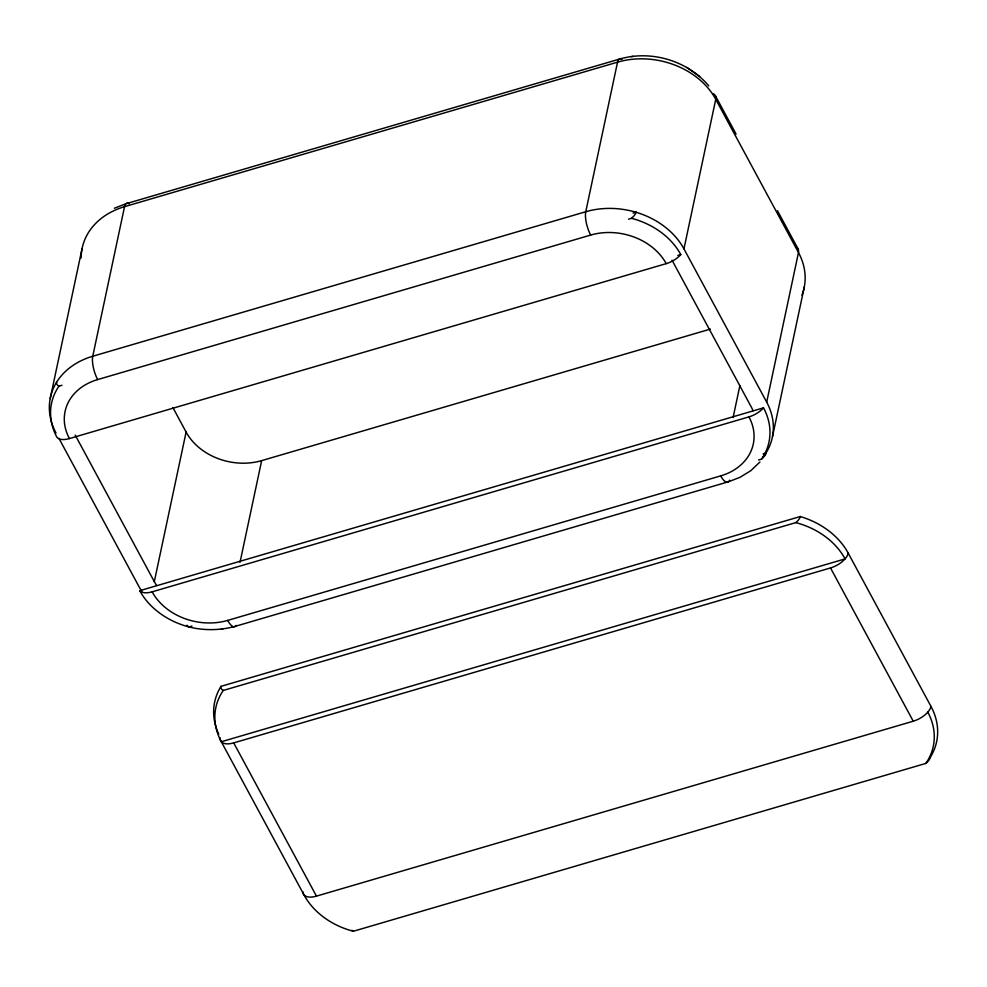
<?xml version="1.0" encoding="UTF-8"?>
<svg xmlns="http://www.w3.org/2000/svg" width="987" height="987" viewBox="0 0 987 987"><rect width="100%" height="100%" fill="white"/><g stroke="black" fill="none" stroke-linecap="round" stroke-linejoin="round"><path stroke-width="1.48" d="M50.201 398.575L81.983 248.995M156.662 585.501A57.48 45.784 12 0 1 154.317 581.627L186.111 432.059L172.935 407.643M240.026 562.343L261.654 460.633L710.381 329.09M762.741 457.635A74.728 59.516 12 0 0 766.689 402.128L683.954 248.872L715.748 99.305A17.248 8.636 -28.4 0 0 713.157 93.629M733.082 417.612L739.892 385.559M766.689 402.128L798.483 252.549A17.248 8.636 -28.4 0 0 795.892 246.886M772.513 436.501L804.306 286.921M759.941 461.978L750.86 470.651L740.139 477.252L728.591 481.73L235.585 626.239C220.409 630.446 204.297 630.804 189.01 626.955A72.433 57.69 12 0 1 139.747 590.682L763.519 407.841A72.433 57.69 12 0 1 761.545 459.128L758.584 460.004M114.356 208.245L125.904 203.766L618.911 59.257C650.778 49.683 687.371 60.429 708.789 85.894M633.074 213.069L635.949 212.23M628.571 219.176L631.52 218.312A72.433 57.69 12 0 1 680.783 254.584A17.248 8.636 -28.4 0 1 666.213 263.64L69.411 438.573A17.248 8.636 -28.4 0 1 57.012 437.438A72.433 57.69 12 0 1 58.986 386.139L61.947 385.275M69.411 438.573A57.48 45.784 12 0 1 97.676 379.576L590.682 235.066A57.48 45.784 12 0 1 666.213 263.64M677.822 255.448L680.783 254.584M139.759 590.682A17.248 8.636 -28.4 0 0 152.158 591.83L748.948 416.884A17.248 8.636 -28.4 0 0 763.519 407.841M763.099 453.897L765.974 453.045M191.971 626.091L189.01 626.955A13.312 6.662 -28.4 0 1 186.999 625.203M152.158 591.83A57.48 45.784 12 0 0 227.689 620.404L720.695 475.882A17.248 5.848 73.7 0 0 729.566 480.163M930.445 757.313A13.312 6.662 -28.4 0 1 925.806 763.42L353.309 931.272A72.433 57.69 12 0 1 304.045 894.987L221.31 741.743A72.433 57.69 12 0 1 223.284 690.444L795.818 522.616A13.312 6.662 -28.4 0 0 800.42 516.497M221.31 741.743L845.082 558.901A72.433 57.69 12 0 0 795.818 522.616M220.2 737.894A17.248 8.636 -28.4 0 0 233.709 742.89L830.511 567.944A17.248 8.636 -28.4 0 0 848.24 553.189L930.988 706.433A74.728 59.516 12 0 1 930.272 757.362M302.898 891.779A17.248 8.636 -28.4 0 0 316.457 896.134L913.246 721.201A17.248 8.636 -28.4 0 0 930.988 706.433M631.483 56.654L633.086 56.321M221.421 629.175L223.013 628.842M699.623 76.53L686.779 67.387M715.39 95.751L736.068 134.059M777.448 210.687L798.125 248.995M672.048 260.223L751.119 406.693A57.48 45.784 12 0 1 753.032 410.691M830.511 567.944L913.246 721.201M75.246 435.168L154.317 581.627M233.709 742.89L316.457 896.134M58.949 438.364L138.76 586.192A74.728 59.516 12 0 0 141.77 591.201M848.24 553.189A74.728 59.516 12 0 0 800.247 516.534L221.026 686.323A74.728 59.516 12 0 0 218.769 734.192M927.817 712.145A72.433 57.69 12 0 1 925.843 763.444M353.358 931.222A13.312 6.662 -28.4 0 1 351.841 930.247M223.333 690.406A13.312 6.662 -28.4 0 1 220.854 686.384M261.654 460.633A57.48 45.784 12 0 1 186.111 432.059M801.925 295.175A74.728 59.516 12 0 0 798.483 252.549L715.748 99.305A74.728 59.516 12 0 0 617.541 62.156L124.535 206.678A74.728 59.516 12 0 0 81.144 258.014M683.954 248.872A74.728 59.516 12 0 0 585.76 211.736L92.753 356.245A74.728 59.516 12 0 0 56.012 432.948M97.676 379.588A17.248 5.848 73.7 0 1 92.753 356.245L124.535 206.678A17.248 5.848 73.7 0 1 129.137 203.778M622.143 59.269A17.248 5.848 73.7 0 0 617.541 62.156L585.76 211.736A17.248 5.848 73.7 0 0 590.682 235.066M636.121 212.193A13.312 6.662 -28.4 0 1 631.483 218.3M748.948 416.884A57.48 45.784 12 0 1 720.695 475.882M236.214 625.413A17.248 5.848 73.7 0 1 227.689 620.404M766.146 453.008A13.312 6.662 -28.4 0 1 761.508 459.115M59.035 386.102A13.312 6.662 -28.4 0 1 56.555 382.08"/></g></svg>
